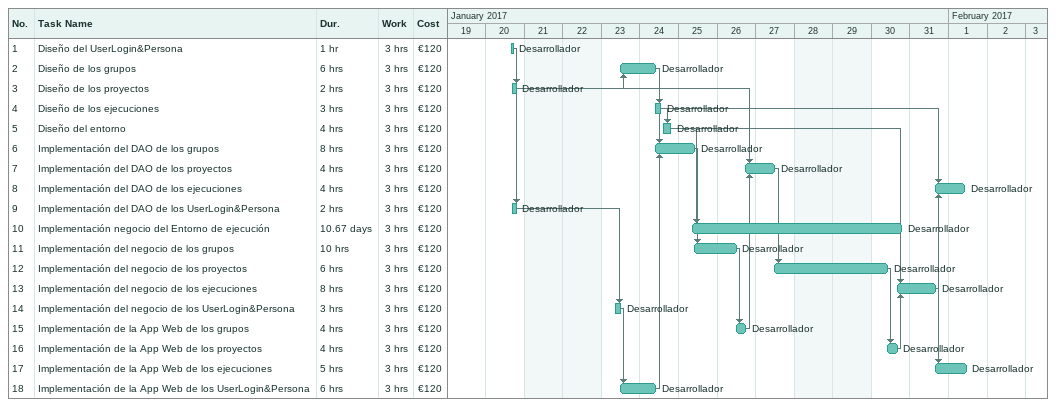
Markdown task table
| ID | Task | Duration | Start | Finish | Predecessors | Resources | Work (h) | Cost (€) |
|---|---|---|---|---|---|---|---|---|
| 1 | Diseño del UserLogin&Persona | 1h | 2017-01-20 | 2017-01-20 |  | Desarrollador | 3 | 120 |
| 2 | Diseño de los grupos | 6h | 2017-01-23 | 2017-01-24 | 3 | Desarrollador | 3 | 120 |
| 3 | Diseño de los proyectos | 2h | 2017-01-20 | 2017-01-20 | 1 | Desarrollador | 3 | 120 |
| 4 | Diseño de los ejecuciones | 3h | 2017-01-24 | 2017-01-24 | 2 | Desarrollador | 3 | 120 |
| 5 | Diseño del entorno | 4h | 2017-01-24 | 2017-01-24 | 4 | Desarrollador | 3 | 120 |
| 6 | Implementación del DAO de los grupos | 8h | 2017-01-24 | 2017-01-25 | 2, 18 | Desarrollador | 3 | 120 |
| 7 | Implementación del DAO de los proyectos | 4h | 2017-01-26 | 2017-01-27 | 3, 15 | Desarrollador | 3 | 120 |
| 8 | Implementación del DAO de los ejecuciones | 4h | 2017-01-31 | 2017-02-01 | 4, 13 | Desarrollador | 3 | 120 |
| 9 | Implementación del DAO de los UserLogin&Persona | 2h | 2017-01-20 | 2017-01-20 | 1 | Desarrollador | 3 | 120 |
| 10 | Implementación negocio del Entorno de ejecución | 10.67d | 2017-01-25 | 2017-01-30 | 5 | Desarrollador | 3 | 120 |
| 11 | Implementación del negocio de los grupos | 10h | 2017-01-25 | 2017-01-26 | 6 | Desarrollador | 3 | 120 |
| 12 | Implementación del negocio de los proyectos | 6h | 2017-01-27 | 2017-01-30 | 7 | Desarrollador | 3 | 120 |
| 13 | Implementación del negocio de los ejecuciones | 8h | 2017-01-30 | 2017-01-31 | 5, 16 | Desarrollador | 3 | 120 |
| 14 | Implementación del negocio de los UserLogin&Persona | 3h | 2017-01-23 | 2017-01-23 | 9 | Desarrollador | 3 | 120 |
| 15 | Implementación de la App Web de los grupos | 4h | 2017-01-26 | 2017-01-26 | 11 | Desarrollador | 3 | 120 |
| 16 | Implementación de la App Web de los proyectos | 4h | 2017-01-30 | 2017-01-30 | 12 | Desarrollador | 3 | 120 |
| 17 | Implementación de la App Web de los ejecuciones | 5h | 2017-01-31 | 2017-02-01 | 13 | Desarrollador | 3 | 120 |
| 18 | Implementación de la App Web de los UserLogin&Persona | 6h | 2017-01-23 | 2017-01-24 | 14 | Desarrollador | 3 | 120 |
